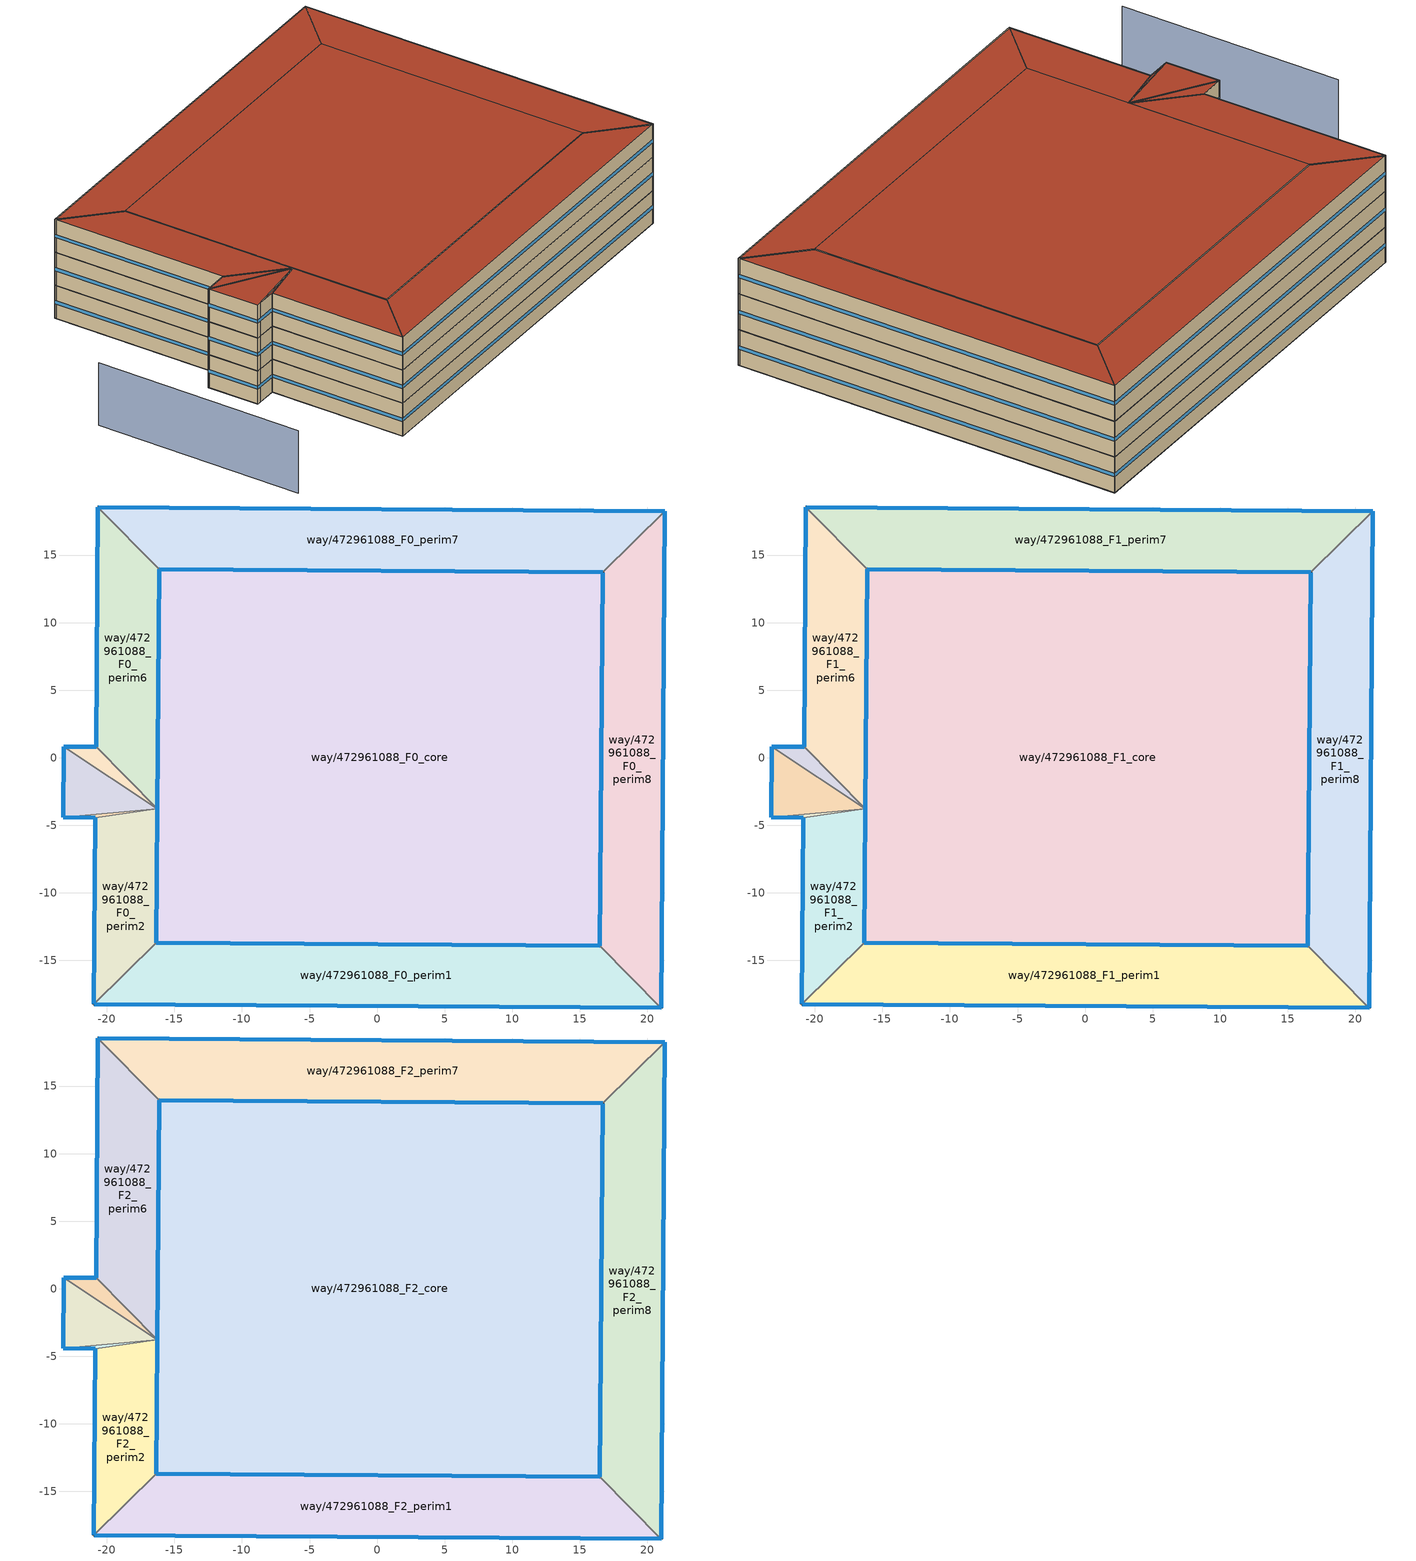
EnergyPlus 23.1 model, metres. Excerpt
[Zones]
way/472961088_F0_perim1
 floor ground (Floor_Construction): 21.03,-18.52 16.49,-13.91 -16.35,-13.68 -20.95,-18.22 z0
 wall outside (Wall_Construction): 21.03,-18.52 -20.95,-18.22 / -16.35,-13.68 16.49,-13.91 z0:3.5
 wall to way/472961088_F0_perim8 (Wall_Construction): 16.49,-13.91 21.03,-18.52 z0:3.5
 wall to way/472961088_F0_perim2 (Wall_Construction): -20.95,-18.22 -16.35,-13.68 z0:3.5
 window (Window_Construction): 21.01,-18.52 -20.93,-18.22 / -16.33,-13.68 16.48,-13.91 z1.57:1.93
way/472961088_F0_perim2
 floor ground (Floor_Construction): -16.35,-13.68 -16.27,-3.77 -20.85,-4.42 -20.95,-18.22 z0
 wall outside (Wall_Construction): -20.95,-18.22 -20.85,-4.42 / -16.27,-3.77 -16.35,-13.68 z0:3.5
 wall to way/472961088_F0_perim3 (Wall_Construction): -20.85,-4.42 -16.27,-3.77 z0:3.5
 window (Window_Construction): -20.95,-18.21 -20.85,-4.43 / -16.27,-3.78 -16.35,-13.68 z1.57:1.93
way/472961088_F0_perim3
 floor ground (Floor_Construction): -16.27,-3.77 -23.24,-4.41 -20.85,-4.42 z0
 wall outside (Wall_Construction): -20.85,-4.42 -23.24,-4.41 z0:3.5
 wall to way/472961088_F0_perim4 (Wall_Construction): -23.24,-4.41 -16.27,-3.77 z0:3.5
 window (Window_Construction): -20.85,-4.42 -23.24,-4.41 z1.57:1.93
way/472961088_F0_perim4
 floor ground (Floor_Construction): -16.27,-3.77 -23.2,0.82 -23.24,-4.41 z0
 wall outside (Wall_Construction): -23.24,-4.41 -23.2,0.82 z0:3.5
 wall to way/472961088_F0_perim5 (Wall_Construction): -23.2,0.82 -16.27,-3.77 z0:3.5
 window (Window_Construction): -23.24,-4.4 -23.2,0.81 z1.57:1.93
way/472961088_F0_perim5
 floor ground (Floor_Construction): -16.27,-3.77 -20.79,0.81 -23.2,0.82 z0
 wall outside (Wall_Construction): -23.2,0.82 -20.79,0.81 z0:3.5
 wall to way/472961088_F0_perim6 (Wall_Construction): -20.79,0.81 -16.27,-3.77 z0:3.5
 window (Window_Construction): -23.2,0.82 -20.79,0.81 z1.57:1.93
way/472961088_F0_perim6
 floor ground (Floor_Construction): -16.27,-3.77 -16.13,13.95 -20.66,18.55 -20.79,0.81 z0
 wall outside (Wall_Construction): -20.79,0.81 -20.66,18.55 / -16.13,13.95 -16.27,-3.77 z0:3.5
 wall to way/472961088_F0_perim7 (Wall_Construction): -20.66,18.55 -16.13,13.95 z0:3.5
 window (Window_Construction): -20.79,0.82 -20.66,18.55 / -16.13,13.94 -16.27,-3.76 z1.57:1.93
way/472961088_F0_perim7
 floor ground (Floor_Construction): 21.3,18.25 -20.66,18.55 -16.13,13.95 16.7,13.71 z0
 wall outside (Wall_Construction): -20.66,18.55 21.3,18.25 / 16.7,13.71 -16.13,13.95 z0:3.5
 wall to way/472961088_F0_perim8 (Wall_Construction): 21.3,18.25 16.7,13.71 z0:3.5
 window (Window_Construction): -20.64,18.55 21.28,18.25 / 16.68,13.71 -16.11,13.95 z1.57:1.93
way/472961088_F0_perim8
 floor ground (Floor_Construction): 21.03,-18.52 21.3,18.25 16.7,13.71 16.49,-13.91 z0
 wall outside (Wall_Construction): 21.3,18.25 21.03,-18.52 / 16.49,-13.91 16.7,13.71 z0:3.5
 window (Window_Construction): 21.3,18.23 21.03,-18.5 / 16.49,-13.9 16.7,13.7 z1.57:1.93
way/472961088_F0_core
 floor ground (Floor_Construction): 16.7,13.71 16.49,-13.91 -16.35,-13.68 -16.27,-3.77 -16.26,-3.77 -16.13,13.95 z0
 wall outside (Wall_Construction): -16.13,13.95 -16.26,-3.77 -16.27,-3.77 -16.35,-13.68 16.49,-13.91 16.7,13.71 -16.13,13.95 z0:3.5
 window (Window_Construction): -16.13,13.94 -16.26,-3.76 / -16.26,-3.77 -16.27,-3.77 / -16.33,-13.68 16.48,-13.91 / -16.27,-3.78 -16.35,-13.68 / 16.68,13.71 -16.11,13.95 / 16.49,-13.9 16.7,13.7 z1.57:1.93
way/472961088_F1_perim1
 floor to way/472961088_F0_perim1 (Floor_Construction): 21.03,-18.52 16.49,-13.91 -16.35,-13.68 -20.95,-18.22 z3.5
 wall outside (Wall_Construction): 21.03,-18.52 -20.95,-18.22 / -16.35,-13.68 16.49,-13.91 z3.5:7
 wall to way/472961088_F1_perim8 (Wall_Construction): 16.49,-13.91 21.03,-18.52 z3.5:7
 wall to way/472961088_F1_perim2 (Wall_Construction): -20.95,-18.22 -16.35,-13.68 z3.5:7
 window (Window_Construction): 21.01,-18.52 -20.93,-18.22 / -16.33,-13.68 16.48,-13.91 z5.08:5.42
way/472961088_F1_perim2
 floor to way/472961088_F0_perim2 (Floor_Construction): -16.35,-13.68 -16.27,-3.77 -20.85,-4.42 -20.95,-18.22 z3.5
 wall outside (Wall_Construction): -20.95,-18.22 -20.85,-4.42 / -16.27,-3.77 -16.35,-13.68 z3.5:7
 wall to way/472961088_F1_perim3 (Wall_Construction): -20.85,-4.42 -16.27,-3.77 z3.5:7
 window (Window_Construction): -20.95,-18.21 -20.85,-4.43 / -16.27,-3.78 -16.35,-13.68 z5.08:5.42
way/472961088_F1_perim3
 floor to way/472961088_F0_perim3 (Floor_Construction): -16.27,-3.77 -23.24,-4.41 -20.85,-4.42 z3.5
 wall outside (Wall_Construction): -20.85,-4.42 -23.24,-4.41 z3.5:7
 wall to way/472961088_F1_perim4 (Wall_Construction): -23.24,-4.41 -16.27,-3.77 z3.5:7
 window (Window_Construction): -20.85,-4.42 -23.24,-4.41 z5.08:5.42
way/472961088_F1_perim4
 floor to way/472961088_F0_perim4 (Floor_Construction): -16.27,-3.77 -23.2,0.82 -23.24,-4.41 z3.5
 wall outside (Wall_Construction): -23.24,-4.41 -23.2,0.82 z3.5:7
 wall to way/472961088_F1_perim5 (Wall_Construction): -23.2,0.82 -16.27,-3.77 z3.5:7
 window (Window_Construction): -23.24,-4.4 -23.2,0.81 z5.08:5.42
way/472961088_F1_perim5
 floor to way/472961088_F0_perim5 (Floor_Construction): -16.27,-3.77 -20.79,0.81 -23.2,0.82 z3.5
 wall outside (Wall_Construction): -23.2,0.82 -20.79,0.81 z3.5:7
 wall to way/472961088_F1_perim6 (Wall_Construction): -20.79,0.81 -16.27,-3.77 z3.5:7
 window (Window_Construction): -23.2,0.82 -20.79,0.81 z5.08:5.42
way/472961088_F1_perim6
 floor to way/472961088_F0_perim6 (Floor_Construction): -16.27,-3.77 -16.13,13.95 -20.66,18.55 -20.79,0.81 z3.5
 wall outside (Wall_Construction): -20.79,0.81 -20.66,18.55 / -16.13,13.95 -16.27,-3.77 z3.5:7
 wall to way/472961088_F1_perim7 (Wall_Construction): -20.66,18.55 -16.13,13.95 z3.5:7
 window (Window_Construction): -20.79,0.82 -20.66,18.55 / -16.13,13.94 -16.27,-3.76 z5.08:5.42
way/472961088_F1_perim7
 floor to way/472961088_F0_perim7 (Floor_Construction): 21.3,18.25 -20.66,18.55 -16.13,13.95 16.7,13.71 z3.5
 wall outside (Wall_Construction): -20.66,18.55 21.3,18.25 / 16.7,13.71 -16.13,13.95 z3.5:7
 wall to way/472961088_F1_perim8 (Wall_Construction): 21.3,18.25 16.7,13.71 z3.5:7
 window (Window_Construction): -20.64,18.55 21.28,18.25 / 16.68,13.71 -16.11,13.95 z5.08:5.42
way/472961088_F1_perim8
 floor to way/472961088_F0_perim8 (Floor_Construction): 21.03,-18.52 21.3,18.25 16.7,13.71 16.49,-13.91 z3.5
 wall outside (Wall_Construction): 21.3,18.25 21.03,-18.52 / 16.49,-13.91 16.7,13.71 z3.5:7
 window (Window_Construction): 21.3,18.23 21.03,-18.5 / 16.49,-13.9 16.7,13.7 z5.08:5.42
way/472961088_F1_core
 floor to way/472961088_F0_core (Floor_Construction): 16.7,13.71 16.49,-13.91 -16.35,-13.68 -16.27,-3.77 -16.26,-3.77 -16.13,13.95 z3.5
 wall outside (Wall_Construction): -16.13,13.95 -16.26,-3.77 -16.27,-3.77 -16.35,-13.68 16.49,-13.91 16.7,13.71 -16.13,13.95 z3.5:7
 window (Window_Construction): -16.13,13.94 -16.26,-3.76 / -16.26,-3.77 -16.27,-3.77 / -16.33,-13.68 16.48,-13.91 / -16.27,-3.78 -16.35,-13.68 / 16.68,13.71 -16.11,13.95 / 16.49,-13.9 16.7,13.7 z5.08:5.42
way/472961088_F2_perim1
 floor to way/472961088_F1_perim1 (Floor_Construction): 21.03,-18.52 16.49,-13.91 -16.35,-13.68 -20.95,-18.22 z7
 wall outside (Wall_Construction): 21.03,-18.52 -20.95,-18.22 / -16.35,-13.68 16.49,-13.91 z7:10.5
 wall to way/472961088_F2_perim8 (Wall_Construction): 16.49,-13.91 21.03,-18.52 z7:10.5
 wall to way/472961088_F2_perim2 (Wall_Construction): -20.95,-18.22 -16.35,-13.68 z7:10.5
 window (Window_Construction): 21.01,-18.52 -20.93,-18.22 / -16.33,-13.68 16.48,-13.91 z8.57:8.93
 roof outside (Roof_Construction): 16.49,-13.91 21.03,-18.52 -20.95,-18.22 -16.35,-13.68 z10.5
way/472961088_F2_perim2
 floor to way/472961088_F1_perim2 (Floor_Construction): -16.35,-13.68 -16.27,-3.77 -20.85,-4.42 -20.95,-18.22 z7
 wall outside (Wall_Construction): -20.95,-18.22 -20.85,-4.42 / -16.27,-3.77 -16.35,-13.68 z7:10.5
 wall to way/472961088_F2_perim3 (Wall_Construction): -20.85,-4.42 -16.27,-3.77 z7:10.5
 window (Window_Construction): -20.95,-18.21 -20.85,-4.43 / -16.27,-3.78 -16.35,-13.68 z8.57:8.93
 roof outside (Roof_Construction): -16.27,-3.77 -16.35,-13.68 -20.95,-18.22 -20.85,-4.42 z10.5
way/472961088_F2_perim3
 floor to way/472961088_F1_perim3 (Floor_Construction): -16.27,-3.77 -23.24,-4.41 -20.85,-4.42 z7
 wall outside (Wall_Construction): -20.85,-4.42 -23.24,-4.41 z7:10.5
 wall to way/472961088_F2_perim4 (Wall_Construction): -23.24,-4.41 -16.27,-3.77 z7:10.5
 window (Window_Construction): -20.85,-4.42 -23.24,-4.41 z8.57:8.93
 roof outside (Roof_Construction): -16.27,-3.77 -20.85,-4.42 -23.24,-4.41 z10.5
way/472961088_F2_perim4
 floor to way/472961088_F1_perim4 (Floor_Construction): -16.27,-3.77 -23.2,0.82 -23.24,-4.41 z7
 wall outside (Wall_Construction): -23.24,-4.41 -23.2,0.82 z7:10.5
 wall to way/472961088_F2_perim5 (Wall_Construction): -23.2,0.82 -16.27,-3.77 z7:10.5
 window (Window_Construction): -23.24,-4.4 -23.2,0.81 z8.57:8.93
 roof outside (Roof_Construction): -16.27,-3.77 -23.24,-4.41 -23.2,0.82 z10.5
way/472961088_F2_perim5
 floor to way/472961088_F1_perim5 (Floor_Construction): -16.27,-3.77 -20.79,0.81 -23.2,0.82 z7
 wall outside (Wall_Construction): -23.2,0.82 -20.79,0.81 z7:10.5
 wall to way/472961088_F2_perim6 (Wall_Construction): -20.79,0.81 -16.27,-3.77 z7:10.5
 window (Window_Construction): -23.2,0.82 -20.79,0.81 z8.57:8.93
 roof outside (Roof_Construction): -20.79,0.81 -16.27,-3.77 -23.2,0.82 z10.5
way/472961088_F2_perim6
 floor to way/472961088_F1_perim6 (Floor_Construction): -16.27,-3.77 -16.13,13.95 -20.66,18.55 -20.79,0.81 z7
 wall outside (Wall_Construction): -20.79,0.81 -20.66,18.55 / -16.13,13.95 -16.27,-3.77 z7:10.5
 wall to way/472961088_F2_perim7 (Wall_Construction): -20.66,18.55 -16.13,13.95 z7:10.5
 window (Window_Construction): -20.79,0.82 -20.66,18.55 / -16.13,13.94 -16.27,-3.76 z8.57:8.93
 roof outside (Roof_Construction): -20.66,18.55 -16.13,13.95 -16.27,-3.77 -20.79,0.81 z10.5
way/472961088_F2_perim7
 floor to way/472961088_F1_perim7 (Floor_Construction): 21.3,18.25 -20.66,18.55 -16.13,13.95 16.7,13.71 z7
 wall outside (Wall_Construction): -20.66,18.55 21.3,18.25 / 16.7,13.71 -16.13,13.95 z7:10.5
 wall to way/472961088_F2_perim8 (Wall_Construction): 21.3,18.25 16.7,13.71 z7:10.5
 window (Window_Construction): -20.64,18.55 21.28,18.25 / 16.68,13.71 -16.11,13.95 z8.57:8.93
 roof outside (Roof_Construction): 21.3,18.25 16.7,13.71 -16.13,13.95 -20.66,18.55 z10.5
way/472961088_F2_perim8
 floor to way/472961088_F1_perim8 (Floor_Construction): 21.03,-18.52 21.3,18.25 16.7,13.71 16.49,-13.91 z7
 wall outside (Wall_Construction): 21.3,18.25 21.03,-18.52 / 16.49,-13.91 16.7,13.71 z7:10.5
 window (Window_Construction): 21.3,18.23 21.03,-18.5 / 16.49,-13.9 16.7,13.7 z8.57:8.93
 roof outside (Roof_Construction): 21.3,18.25 21.03,-18.52 16.49,-13.91 16.7,13.71 z10.5
way/472961088_F2_core
 floor to way/472961088_F1_core (Floor_Construction): 16.7,13.71 16.49,-13.91 -16.35,-13.68 -16.27,-3.77 -16.26,-3.77 -16.13,13.95 z7
 wall outside (Wall_Construction): -16.13,13.95 -16.26,-3.77 -16.27,-3.77 -16.35,-13.68 16.49,-13.91 16.7,13.71 -16.13,13.95 z7:10.5
 window (Window_Construction): -16.13,13.94 -16.26,-3.76 / -16.26,-3.77 -16.27,-3.77 / -16.33,-13.68 16.48,-13.91 / -16.27,-3.78 -16.35,-13.68 / 16.68,13.71 -16.11,13.95 / 16.49,-13.9 16.7,13.7 z8.57:8.93
 roof outside (Roof_Construction): 16.49,-13.91 16.7,13.71 -16.13,13.95 -16.26,-3.77 -16.27,-3.77 -16.35,-13.68 z10.5
shading: -33.67,5.87 -33.85,-15.27 z0:6.6
[Building]
OpenUBEM_Building: North Axis=0; Terrain=City; Solar Distribution=FullExterior
[Site:Location]
Lancaster-Fox.Field: Latitude=34.741; Longitude=-118.212; Time Zone=-8; Elevation=712.6
[SizingPeriod:WeatherFileDays]
AnnualSizingPeriod: Begin Month=1; Begin Day of Month=1; End Month=12; End Day of Month=31; Day of Week for Start Day=Monday; Use Weather File Daylight Saving Period=No; Use Weather File Rain and Snow Indicators=No
[SITE:WATERMAINSTEMPERATURE]
Calculation Method=CorrelationFromWeatherFile
[MATERIAL:NOMASS] Roughness=MediumRough; Thermal Absorptance=0.9; Solar Absorptance=0.7; Visible Absorptance=0.7
Name | Thermal Resistance
Roof_Assembly | 3.27869
Wall_Assembly | 1.43062
Floor_Assembly | 1.81818
[WINDOWMATERIAL:SIMPLEGLAZINGSYSTEM]
Window_Material: UFactor=3.122; Solar Heat Gain Coefficient=0.25; Visible Transmittance=0.6
[CONSTRUCTION]
Roof_Construction: Roof_Assembly
Wall_Construction: Wall_Assembly
Floor_Construction: Floor_Assembly
Window_Construction: Window_Material
[ZONE] Type=1; Multiplier=1; Ceiling Height=autocalculate; Volume=autocalculate; Floor Area=autocalculate; Part of Total Floor Area=Yes
way/472961088_F0_perim1; way/472961088_F1_perim1; way/472961088_F2_perim1; way/472961088_F0_perim2; way/472961088_F1_perim2; way/472961088_F2_perim2; way/472961088_F0_perim3; way/472961088_F1_perim3; way/472961088_F2_perim3; way/472961088_F0_perim4; way/472961088_F1_perim4; way/472961088_F2_perim4; way/472961088_F0_perim5; way/472961088_F1_perim5; way/472961088_F2_perim5; way/472961088_F0_perim6; way/472961088_F1_perim6; way/472961088_F2_perim6; way/472961088_F0_perim7; way/472961088_F1_perim7; way/472961088_F2_perim7; way/472961088_F0_perim8; way/472961088_F1_perim8; way/472961088_F2_perim8; way/472961088_F0_core; way/472961088_F1_core; way/472961088_F2_core
[PEOPLE] Number of People Schedule=Occupancy_Schedule_Warehouse; Number of People Calculation Method=People/Area; People per Floor Area=0.00215276; Fraction Radiant=0.3; Sensible Heat Fraction=autocalculate; Activity Level Schedule=Activity_Level; Carbon Dioxide Generation Rate=3.82e-08; Enable ASHRAE 55 Comfort Warnings=No; Mean Radiant Temperature Calculation Type=ZoneAveraged; Clothing Insulation Calculation Method=ClothingInsulationSchedule; Cold Stress Temperature Threshold=15.56; Heat Stress Temperature Threshold=30
Name | Zone or ZoneList or Space or SpaceList
People_way/472961088_F0_core | way/472961088_F0_core
People_way/472961088_F1_core | way/472961088_F1_core
People_way/472961088_F2_core | way/472961088_F2_core
People_way/472961088_F0_perim1 | way/472961088_F0_perim1
People_way/472961088_F1_perim1 | way/472961088_F1_perim1
People_way/472961088_F2_perim1 | way/472961088_F2_perim1
People_way/472961088_F0_perim2 | way/472961088_F0_perim2
People_way/472961088_F1_perim2 | way/472961088_F1_perim2
People_way/472961088_F2_perim2 | way/472961088_F2_perim2
People_way/472961088_F0_perim3 | way/472961088_F0_perim3
People_way/472961088_F1_perim3 | way/472961088_F1_perim3
People_way/472961088_F2_perim3 | way/472961088_F2_perim3
People_way/472961088_F0_perim4 | way/472961088_F0_perim4
People_way/472961088_F1_perim4 | way/472961088_F1_perim4
People_way/472961088_F2_perim4 | way/472961088_F2_perim4
People_way/472961088_F0_perim5 | way/472961088_F0_perim5
People_way/472961088_F1_perim5 | way/472961088_F1_perim5
People_way/472961088_F2_perim5 | way/472961088_F2_perim5
People_way/472961088_F0_perim6 | way/472961088_F0_perim6
People_way/472961088_F1_perim6 | way/472961088_F1_perim6
People_way/472961088_F2_perim6 | way/472961088_F2_perim6
People_way/472961088_F0_perim7 | way/472961088_F0_perim7
People_way/472961088_F1_perim7 | way/472961088_F1_perim7
People_way/472961088_F2_perim7 | way/472961088_F2_perim7
People_way/472961088_F0_perim8 | way/472961088_F0_perim8
People_way/472961088_F1_perim8 | way/472961088_F1_perim8
People_way/472961088_F2_perim8 | way/472961088_F2_perim8
[LIGHTS] Schedule=Lighting_Schedule_Warehouse; Design Level Calculation Method=Watts/Area; Watts per Zone Floor Area=3.44; Return Air Fraction=0; Fraction Radiant=0.42; Fraction Visible=0; Fraction Replaceable=1; EndUse Subcategory=General; Return Air Fraction Calculated from Plenum Temperature=No; Return Air Fraction Function of Plenum Temperature Coefficient 1=0; Return Air Fraction Function of Plenum Temperature Coefficient 2=0
Name | Zone or ZoneList or Space or SpaceList
Lights_way/472961088_F0_core | way/472961088_F0_core
Lights_way/472961088_F1_core | way/472961088_F1_core
Lights_way/472961088_F2_core | way/472961088_F2_core
Lights_way/472961088_F0_perim1 | way/472961088_F0_perim1
Lights_way/472961088_F1_perim1 | way/472961088_F1_perim1
Lights_way/472961088_F2_perim1 | way/472961088_F2_perim1
Lights_way/472961088_F0_perim2 | way/472961088_F0_perim2
Lights_way/472961088_F1_perim2 | way/472961088_F1_perim2
Lights_way/472961088_F2_perim2 | way/472961088_F2_perim2
Lights_way/472961088_F0_perim3 | way/472961088_F0_perim3
Lights_way/472961088_F1_perim3 | way/472961088_F1_perim3
Lights_way/472961088_F2_perim3 | way/472961088_F2_perim3
Lights_way/472961088_F0_perim4 | way/472961088_F0_perim4
Lights_way/472961088_F1_perim4 | way/472961088_F1_perim4
Lights_way/472961088_F2_perim4 | way/472961088_F2_perim4
Lights_way/472961088_F0_perim5 | way/472961088_F0_perim5
Lights_way/472961088_F1_perim5 | way/472961088_F1_perim5
Lights_way/472961088_F2_perim5 | way/472961088_F2_perim5
Lights_way/472961088_F0_perim6 | way/472961088_F0_perim6
Lights_way/472961088_F1_perim6 | way/472961088_F1_perim6
Lights_way/472961088_F2_perim6 | way/472961088_F2_perim6
Lights_way/472961088_F0_perim7 | way/472961088_F0_perim7
Lights_way/472961088_F1_perim7 | way/472961088_F1_perim7
Lights_way/472961088_F2_perim7 | way/472961088_F2_perim7
Lights_way/472961088_F0_perim8 | way/472961088_F0_perim8
Lights_way/472961088_F1_perim8 | way/472961088_F1_perim8
Lights_way/472961088_F2_perim8 | way/472961088_F2_perim8
[ELECTRICEQUIPMENT] Schedule=Equipment_Schedule_Warehouse; Design Level Calculation Method=Watts/Area; Watts per Zone Floor Area=2.58; Fraction Latent=0; Fraction Radiant=0.5; Fraction Lost=0; EndUse Subcategory=General
Name | Zone or ZoneList or Space or SpaceList
Equipment_way/472961088_F0_core | way/472961088_F0_core
Equipment_way/472961088_F1_core | way/472961088_F1_core
Equipment_way/472961088_F2_core | way/472961088_F2_core
Equipment_way/472961088_F0_perim1 | way/472961088_F0_perim1
Equipment_way/472961088_F1_perim1 | way/472961088_F1_perim1
Equipment_way/472961088_F2_perim1 | way/472961088_F2_perim1
Equipment_way/472961088_F0_perim2 | way/472961088_F0_perim2
Equipment_way/472961088_F1_perim2 | way/472961088_F1_perim2
Equipment_way/472961088_F2_perim2 | way/472961088_F2_perim2
Equipment_way/472961088_F0_perim3 | way/472961088_F0_perim3
Equipment_way/472961088_F1_perim3 | way/472961088_F1_perim3
Equipment_way/472961088_F2_perim3 | way/472961088_F2_perim3
Equipment_way/472961088_F0_perim4 | way/472961088_F0_perim4
Equipment_way/472961088_F1_perim4 | way/472961088_F1_perim4
Equipment_way/472961088_F2_perim4 | way/472961088_F2_perim4
Equipment_way/472961088_F0_perim5 | way/472961088_F0_perim5
Equipment_way/472961088_F1_perim5 | way/472961088_F1_perim5
Equipment_way/472961088_F2_perim5 | way/472961088_F2_perim5
Equipment_way/472961088_F0_perim6 | way/472961088_F0_perim6
Equipment_way/472961088_F1_perim6 | way/472961088_F1_perim6
Equipment_way/472961088_F2_perim6 | way/472961088_F2_perim6
Equipment_way/472961088_F0_perim7 | way/472961088_F0_perim7
Equipment_way/472961088_F1_perim7 | way/472961088_F1_perim7
Equipment_way/472961088_F2_perim7 | way/472961088_F2_perim7
Equipment_way/472961088_F0_perim8 | way/472961088_F0_perim8
Equipment_way/472961088_F1_perim8 | way/472961088_F1_perim8
Equipment_way/472961088_F2_perim8 | way/472961088_F2_perim8
[ZONEINFILTRATION:DESIGNFLOWRATE] Schedule=Infiltration_Schedule_Warehouse; Design Flow Rate Calculation Method=Flow/ExteriorWallArea; Flow Rate per Exterior Surface Area=0.000285; Constant Term Coefficient=1; Temperature Term Coefficient=0; Velocity Term Coefficient=0; Velocity Squared Term Coefficient=0
Name | Zone or ZoneList or Space or SpaceList
Infiltration_way/472961088_F0_core | way/472961088_F0_core
Infiltration_way/472961088_F1_core | way/472961088_F1_core
Infiltration_way/472961088_F2_core | way/472961088_F2_core
Infiltration_way/472961088_F0_perim1 | way/472961088_F0_perim1
Infiltration_way/472961088_F1_perim1 | way/472961088_F1_perim1
Infiltration_way/472961088_F2_perim1 | way/472961088_F2_perim1
Infiltration_way/472961088_F0_perim2 | way/472961088_F0_perim2
Infiltration_way/472961088_F1_perim2 | way/472961088_F1_perim2
Infiltration_way/472961088_F2_perim2 | way/472961088_F2_perim2
Infiltration_way/472961088_F0_perim3 | way/472961088_F0_perim3
Infiltration_way/472961088_F1_perim3 | way/472961088_F1_perim3
Infiltration_way/472961088_F2_perim3 | way/472961088_F2_perim3
Infiltration_way/472961088_F0_perim4 | way/472961088_F0_perim4
Infiltration_way/472961088_F1_perim4 | way/472961088_F1_perim4
Infiltration_way/472961088_F2_perim4 | way/472961088_F2_perim4
Infiltration_way/472961088_F0_perim5 | way/472961088_F0_perim5
Infiltration_way/472961088_F1_perim5 | way/472961088_F1_perim5
Infiltration_way/472961088_F2_perim5 | way/472961088_F2_perim5
Infiltration_way/472961088_F0_perim6 | way/472961088_F0_perim6
Infiltration_way/472961088_F1_perim6 | way/472961088_F1_perim6
Infiltration_way/472961088_F2_perim6 | way/472961088_F2_perim6
Infiltration_way/472961088_F0_perim7 | way/472961088_F0_perim7
Infiltration_way/472961088_F1_perim7 | way/472961088_F1_perim7
Infiltration_way/472961088_F2_perim7 | way/472961088_F2_perim7
Infiltration_way/472961088_F0_perim8 | way/472961088_F0_perim8
Infiltration_way/472961088_F1_perim8 | way/472961088_F1_perim8
Infiltration_way/472961088_F2_perim8 | way/472961088_F2_perim8
[HVACTEMPLATE:THERMOSTAT] Heating Setpoint Schedule=Heating_Setpoint_Warehouse; Cooling Setpoint Schedule=Cooling_Setpoint_Warehouse
way/472961088_F0_core_Thermostat; way/472961088_F1_core_Thermostat; way/472961088_F2_core_Thermostat; way/472961088_F0_perim1_Thermostat; way/472961088_F1_perim1_Thermostat; way/472961088_F2_perim1_Thermostat; way/472961088_F0_perim2_Thermostat; way/472961088_F1_perim2_Thermostat; way/472961088_F2_perim2_Thermostat; way/472961088_F0_perim3_Thermostat; way/472961088_F1_perim3_Thermostat; way/472961088_F2_perim3_Thermostat; way/472961088_F0_perim4_Thermostat; way/472961088_F1_perim4_Thermostat; way/472961088_F2_perim4_Thermostat; way/472961088_F0_perim5_Thermostat; way/472961088_F1_perim5_Thermostat; way/472961088_F2_perim5_Thermostat; way/472961088_F0_perim6_Thermostat; way/472961088_F1_perim6_Thermostat; way/472961088_F2_perim6_Thermostat; way/472961088_F0_perim7_Thermostat; way/472961088_F1_perim7_Thermostat; way/472961088_F2_perim7_Thermostat; way/472961088_F0_perim8_Thermostat; way/472961088_F1_perim8_Thermostat; way/472961088_F2_perim8_Thermostat
[HVACTEMPLATE:ZONE:UNITARY] Supply Air Maximum Flow Rate=autosize; Outdoor Air Method=Flow/Person; Outdoor Air Flow Rate per Person=0.00944; Outdoor Air Flow Rate per Zone Floor Area=0; Outdoor Air Flow Rate per Zone=0; Baseboard Heating Type=None; Baseboard Heating Capacity=autosize; Zone Cooling Design Supply Air Temperature Input Method=SystemSupplyAirTemperature; Zone Cooling Design Supply Air Temperature=12.8; Zone Cooling Design Supply Air Temperature Difference=11.11; Zone Heating Design Supply Air Temperature Input Method=SystemSupplyAirTemperature; Zone Heating Design Supply Air Temperature=50; Zone Heating Design Supply Air Temperature Difference=30
Name | Template Unitary System | Template Thermostat
way/472961088_F0_core | way/472961088_F0_core_Htg_Sys | way/472961088_F0_core_Thermostat
way/472961088_F1_core | way/472961088_F1_core_Htg_Sys | way/472961088_F1_core_Thermostat
way/472961088_F2_core | way/472961088_F2_core_Htg_Sys | way/472961088_F2_core_Thermostat
way/472961088_F0_perim1 | way/472961088_F0_perim1_Htg_Sys | way/472961088_F0_perim1_Thermostat
way/472961088_F1_perim1 | way/472961088_F1_perim1_Htg_Sys | way/472961088_F1_perim1_Thermostat
way/472961088_F2_perim1 | way/472961088_F2_perim1_Htg_Sys | way/472961088_F2_perim1_Thermostat
way/472961088_F0_perim2 | way/472961088_F0_perim2_Htg_Sys | way/472961088_F0_perim2_Thermostat
way/472961088_F1_perim2 | way/472961088_F1_perim2_Htg_Sys | way/472961088_F1_perim2_Thermostat
way/472961088_F2_perim2 | way/472961088_F2_perim2_Htg_Sys | way/472961088_F2_perim2_Thermostat
way/472961088_F0_perim3 | way/472961088_F0_perim3_Htg_Sys | way/472961088_F0_perim3_Thermostat
way/472961088_F1_perim3 | way/472961088_F1_perim3_Htg_Sys | way/472961088_F1_perim3_Thermostat
way/472961088_F2_perim3 | way/472961088_F2_perim3_Htg_Sys | way/472961088_F2_perim3_Thermostat
way/472961088_F0_perim4 | way/472961088_F0_perim4_Htg_Sys | way/472961088_F0_perim4_Thermostat
way/472961088_F1_perim4 | way/472961088_F1_perim4_Htg_Sys | way/472961088_F1_perim4_Thermostat
way/472961088_F2_perim4 | way/472961088_F2_perim4_Htg_Sys | way/472961088_F2_perim4_Thermostat
way/472961088_F0_perim5 | way/472961088_F0_perim5_Htg_Sys | way/472961088_F0_perim5_Thermostat
way/472961088_F1_perim5 | way/472961088_F1_perim5_Htg_Sys | way/472961088_F1_perim5_Thermostat
way/472961088_F2_perim5 | way/472961088_F2_perim5_Htg_Sys | way/472961088_F2_perim5_Thermostat
way/472961088_F0_perim6 | way/472961088_F0_perim6_Htg_Sys | way/472961088_F0_perim6_Thermostat
way/472961088_F1_perim6 | way/472961088_F1_perim6_Htg_Sys | way/472961088_F1_perim6_Thermostat
way/472961088_F2_perim6 | way/472961088_F2_perim6_Htg_Sys | way/472961088_F2_perim6_Thermostat
way/472961088_F0_perim7 | way/472961088_F0_perim7_Htg_Sys | way/472961088_F0_perim7_Thermostat
way/472961088_F1_perim7 | way/472961088_F1_perim7_Htg_Sys | way/472961088_F1_perim7_Thermostat
way/472961088_F2_perim7 | way/472961088_F2_perim7_Htg_Sys | way/472961088_F2_perim7_Thermostat
way/472961088_F0_perim8 | way/472961088_F0_perim8_Htg_Sys | way/472961088_F0_perim8_Thermostat
way/472961088_F1_perim8 | way/472961088_F1_perim8_Htg_Sys | way/472961088_F1_perim8_Thermostat
way/472961088_F2_perim8 | way/472961088_F2_perim8_Htg_Sys | way/472961088_F2_perim8_Thermostat
[HVACTEMPLATE:SYSTEM:UNITARY] Supply Fan Maximum Flow Rate=autosize; Supply Fan Total Efficiency=0.55575; Supply Fan Delta Pressure=622.5; Supply Fan Motor Efficiency=0.9; Supply Fan Motor in Air Stream Fraction=1; Cooling Coil Type=None; Cooling Design Supply Air Temperature=12.8; Cooling Coil Gross Rated Total Capacity=autosize; Cooling Coil Gross Rated Sensible Heat Ratio=autosize; Cooling Coil Gross Rated COP=3; Heating Coil Type=Gas; Heating Design Supply Air Temperature=50; Heating Coil Capacity=autosize; Gas Heating Coil Efficiency=0.84; Gas Heating Coil Parasitic Electric Load=0; Maximum Outdoor Air Flow Rate=autosize; Minimum Outdoor Air Flow Rate=autosize; Economizer Type=NoEconomizer; Economizer Lockout=NoLockout; Supply Fan Placement=BlowThrough; Night Cycle Control=StayOff; Heat Recovery Type=None; Sensible Heat Recovery Effectiveness=0.7; Latent Heat Recovery Effectiveness=0.65; Dehumidification Control Type=None; Dehumidification Setpoint=60; Humidifier Type=None; Humidifier Rated Capacity=1e-06; Humidifier Rated Electric Power=autosize; Humidifier Setpoint=30; Return Fan=No; Return Fan Total Efficiency=0.7; Return Fan Delta Pressure=500; Return Fan Motor Efficiency=0.9; Return Fan Motor in Air Stream Fraction=1
Name | Control Zone or Thermostat Location
way/472961088_F0_core_Htg_Sys | way/472961088_F0_core
way/472961088_F1_core_Htg_Sys | way/472961088_F1_core
way/472961088_F2_core_Htg_Sys | way/472961088_F2_core
way/472961088_F0_perim1_Htg_Sys | way/472961088_F0_perim1
way/472961088_F1_perim1_Htg_Sys | way/472961088_F1_perim1
way/472961088_F2_perim1_Htg_Sys | way/472961088_F2_perim1
way/472961088_F0_perim2_Htg_Sys | way/472961088_F0_perim2
way/472961088_F1_perim2_Htg_Sys | way/472961088_F1_perim2
way/472961088_F2_perim2_Htg_Sys | way/472961088_F2_perim2
way/472961088_F0_perim3_Htg_Sys | way/472961088_F0_perim3
way/472961088_F1_perim3_Htg_Sys | way/472961088_F1_perim3
way/472961088_F2_perim3_Htg_Sys | way/472961088_F2_perim3
way/472961088_F0_perim4_Htg_Sys | way/472961088_F0_perim4
way/472961088_F1_perim4_Htg_Sys | way/472961088_F1_perim4
way/472961088_F2_perim4_Htg_Sys | way/472961088_F2_perim4
way/472961088_F0_perim5_Htg_Sys | way/472961088_F0_perim5
way/472961088_F1_perim5_Htg_Sys | way/472961088_F1_perim5
way/472961088_F2_perim5_Htg_Sys | way/472961088_F2_perim5
way/472961088_F0_perim6_Htg_Sys | way/472961088_F0_perim6
way/472961088_F1_perim6_Htg_Sys | way/472961088_F1_perim6
way/472961088_F2_perim6_Htg_Sys | way/472961088_F2_perim6
way/472961088_F0_perim7_Htg_Sys | way/472961088_F0_perim7
way/472961088_F1_perim7_Htg_Sys | way/472961088_F1_perim7
way/472961088_F2_perim7_Htg_Sys | way/472961088_F2_perim7
way/472961088_F0_perim8_Htg_Sys | way/472961088_F0_perim8
way/472961088_F1_perim8_Htg_Sys | way/472961088_F1_perim8
way/472961088_F2_perim8_Htg_Sys | way/472961088_F2_perim8
[WATERHEATER:MIXED]
DHW_Heater_Warehouse: Tank Volume=0.3785; Setpoint Temperature Schedule=OpenUBEM_DHW_Setpoint; Deadband Temperature Difference=0; Heater Control Type=Cycle; Heater Maximum Capacity=2831; Heater Ignition Minimum Flow Rate=0; Heater Ignition Delay=0; Heater Fuel Type=Electricity; Heater Thermal Efficiency=1; Off Cycle Parasitic Fuel Consumption Rate=0; Off Cycle Parasitic Fuel Type=Electricity; Off Cycle Parasitic Heat Fraction to Tank=0; On Cycle Parasitic Fuel Consumption Rate=0; On Cycle Parasitic Heat Fraction to Tank=0; Ambient Temperature Indicator=Zone; Ambient Temperature Zone=way/472961088_F0_core; Off Cycle Loss Coefficient to Ambient Temperature=2.01; Off Cycle Loss Fraction to Zone=1; On Cycle Loss Coefficient to Ambient Temperature=2.01; On Cycle Loss Fraction to Zone=1; Peak Use Flow Rate=8.19688e-06; Use Flow Rate Fraction Schedule=OpenUBEM_DHW_FlowFrac_Warehouse; Use Side Effectiveness=1; Source Side Effectiveness=1; Use Side Design Flow Rate=autosize; Source Side Design Flow Rate=autosize; Indirect Water Heating Recovery Time=1.5; Source Side Flow Control Mode=IndirectHeatPrimarySetpoint; EndUse Subcategory=DHW
[WATERUSE:EQUIPMENT]
DHW_WaterUse_Warehouse: EndUse Subcategory=DHW; Peak Flow Rate=8.19688e-06; Flow Rate Fraction Schedule=OpenUBEM_DHW_FlowFrac_Warehouse; Target Temperature Schedule=OpenUBEM_DHW_Setpoint; Zone=way/472961088_F0_core; Sensible Fraction Schedule=OpenUBEM_DHW_SensibleFrac; Latent Fraction Schedule=OpenUBEM_DHW_LatentFrac
[WATERUSE:CONNECTIONS]
DHW_WaterConn_Warehouse: Hot Water Supply Temperature Schedule=OpenUBEM_DHW_Setpoint; Drain Water Heat Exchanger Type=None; Drain Water Heat Exchanger Destination=Plant; Water Use Equipment 1=DHW_WaterUse_Warehouse
[SCHEDULE:COMPACT]
Occupancy_Schedule_Warehouse: Through: 12/31, For: Weekdays, Until: 06:00, 0, Until: 07:00, 0.11, Until: 08:00, 0.21, Until: 12:00, 1, Until: 13:00, 0.53, Until: 17:00, 1, Until: 18:00, 0.32, Until: 24:00, 0, For: Saturday, Until: 06:00, 0, Until: 07:00, 0.11, Until: 08:00, 0.21, Until: 12:00, 1, Until: 13:00, 0.53, Until: 17:00, 1, Until: 18:00, 0.32, Until: 24:00, 0, For: AllOtherDays, Until: 24:00, 0
Lighting_Schedule_Warehouse: Through: 12/31, For: Weekdays, Until: 07:00, 0.04375, Until: 08:00, 0.2625, Until: 09:00, 0.32812, Until: 16:00, 0.37188, Until: 17:00, 0.32812, Until: 18:00, 0.2625, Until: 24:00, 0.04375, For: Saturday, Until: 07:00, 0.04375, Until: 08:00, 0.2625, Until: 09:00, 0.32812, Until: 16:00, 0.37188, Until: 17:00, 0.32812, Until: 18:00, 0.2625, Until: 24:00, 0.04375, For: AllOtherDays, Until: 24:00, 0.04375
Equipment_Schedule_Warehouse: Through: 12/31, For: Weekdays, Until: 08:00, 0.25, Until: 12:00, 1, Until: 13:00, 0.25, Until: 17:00, 1, Until: 24:00, 0.25, For: Saturday, Until: 08:00, 0.25, Until: 12:00, 1, Until: 13:00, 0.25, Until: 17:00, 1, Until: 24:00, 0.25, For: AllOtherDays, Until: 08:00, 0.25, Until: 12:00, 1, Until: 13:00, 0.25, Until: 17:00, 1, Until: 24:00, 0.25
Heating_Setpoint_Warehouse: Through: 12/31, For: Weekdays, Until: 06:00, 7.2, Until: 07:00, 12.8, Until: 08:00, 12.8, Until: 12:00, 12.8, Until: 13:00, 12.8, Until: 17:00, 12.8, Until: 18:00, 12.8, Until: 24:00, 7.2, For: Saturday, Until: 06:00, 7.2, Until: 07:00, 12.8, Until: 08:00, 12.8, Until: 12:00, 12.8, Until: 13:00, 12.8, Until: 17:00, 12.8, Until: 18:00, 12.8, Until: 24:00, 7.2, For: AllOtherDays, Until: 24:00, 7.2
Cooling_Setpoint_Warehouse: Through: 12/31, For: Weekdays, Until: 06:00, 32.2, Until: 07:00, 29.4, Until: 08:00, 29.4, Until: 12:00, 29.4, Until: 13:00, 29.4, Until: 17:00, 29.4, Until: 18:00, 29.4, Until: 24:00, 32.2, For: Saturday, Until: 06:00, 32.2, Until: 07:00, 29.4, Until: 08:00, 29.4, Until: 12:00, 29.4, Until: 13:00, 29.4, Until: 17:00, 29.4, Until: 18:00, 29.4, Until: 24:00, 32.2, For: AllOtherDays, Until: 24:00, 32.2
Infiltration_Schedule_Warehouse: Through: 12/31, For: Weekdays, Until: 06:00, 1, Until: 07:00, 0.25, Until: 08:00, 0.25, Until: 12:00, 0.25, Until: 13:00, 0.25, Until: 17:00, 0.25, Until: 18:00, 0.25, Until: 24:00, 1, For: Saturday, Until: 06:00, 1, Until: 07:00, 0.25, Until: 08:00, 0.25, Until: 12:00, 0.25, Until: 13:00, 0.25, Until: 17:00, 0.25, Until: 18:00, 0.25, Until: 24:00, 1, For: AllOtherDays, Until: 24:00, 1
[Schedule:Constant]
Activity_Level: Hourly Value=120
[SCHEDULE:CONSTANT]
Name | Hourly Value
OpenUBEM_DHW_Setpoint | 60
OpenUBEM_DHW_FlowFrac_Warehouse | 0.208737
OpenUBEM_DHW_SensibleFrac | 0.2
OpenUBEM_DHW_LatentFrac | 0.05
